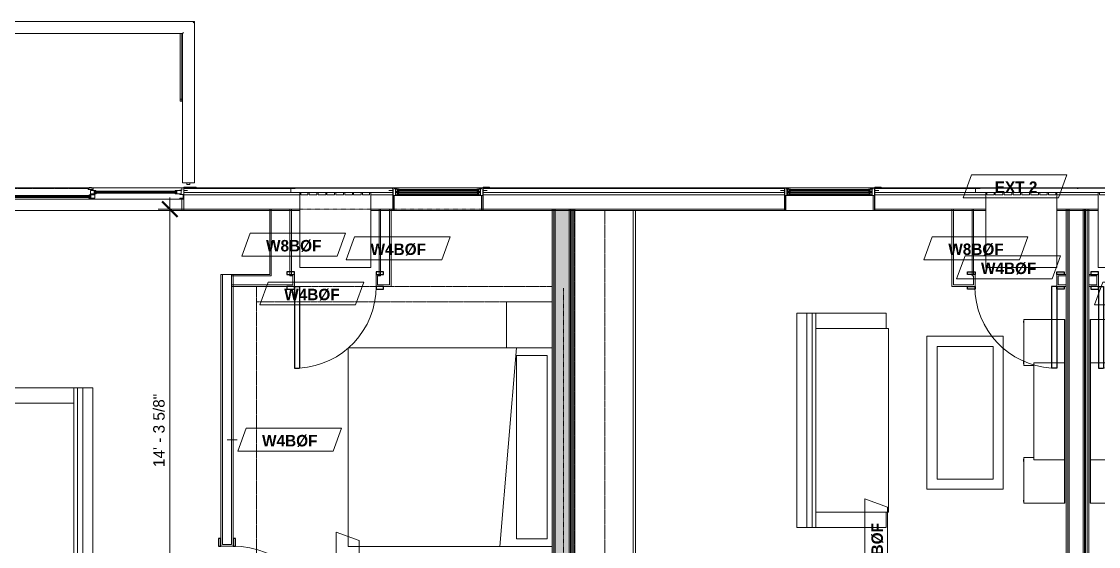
# Model space of a CAD drawing. Header units: inches. Extents: x -4010 to -1872, y 9846 to 12241.
# Drawn here: x -3128.9 to -2706.5, y 10710.8 to 10916.6 of the extents above; entities that cross this region are included whole.
import ezdxf

# ---------------------------------------------------------------- set-up
doc = ezdxf.new("R2010")
doc.units = ezdxf.units.IN
doc.header["$MEASUREMENT"] = 0
doc.linetypes.add('Dash', pattern=[0.25, 0.125, -0.125])
doc.linetypes.add('Dash 3_32_', pattern=[0.1875, 0.09375, -0.09375])
for name, color, linetype, lineweight in [('0-1', 7, 'Continuous', 5), ('0-2', 7, 'Continuous', 9), ('A-ANNO-DIMS', 211, 'Continuous', 9), ('A-ANNO-DIMS-48', 211, 'Continuous', 9), ('A-DETL-1', 90, 'Dash 3_32_', 18), ('A-DETL-GENF-1', 7, 'Continuous', 9), ('A-DETL-GENF-2', 92, 'Continuous', 18), ('A-DETL-GENF-HDLN-1', 7, 'Dash', 9), ('A-DETL-GENF-HDLN-2', 1, 'Continuous', 18), ('A-DOOR', 31, 'Continuous', 18), ('A-DOOR-1', 7, 'Continuous', 9), ('A-DOOR-3', 31, 'Continuous', 9), ('A-DOOR-4', 31, 'Continuous', 30), ('A-DOOR-FRAM-1', 7, 'Continuous', 9), ('A-DOOR-FRAM-3', 31, 'Continuous', 30), ('A-FLOR-HRAL-1', 7, 'Continuous', 9), ('A-GENM-1', 7, 'Continuous', 9), ('A-GLAZ', 151, 'Continuous', 18), ('A-GLAZ-1', 10, 'Continuous', 30), ('A-GLAZ-2', 7, 'Continuous', 9), ('A-WALL', 113, 'Continuous', 18), ('A-WALL-1', 7, 'Continuous', 9), ('A-WALL-2', 250, 'Continuous', 18), ('A-WALL-3', 113, 'Continuous', 9), ('A-WALL-IDEN', 211, 'Continuous', 9), ('I-FURN', 30, 'Continuous', 9), ('I-FURN-HDLN', 30, 'Dash', 9), ('I-WALL-1', 21, 'Continuous', 18), ('I-WALL-2', 241, 'Continuous', 5), ('I-WALL-3', 7, 'Continuous', 9), ('I-WALL-4', 2, 'Continuous', 9), ('Q-CASE', 31, 'Continuous', 9), ('Q-CASE-HDLN', 31, 'Dash', 9), ('S-BEAM-1', 7, 'Continuous', 9)]:
    doc.layers.add(name, color=color, linetype=linetype, lineweight=lineweight)
doc.styles.add('Century Gothic', font='ufonts.com_century-gothic.ttf', dxfattribs={"height": 4.5})
doc.styles.add('Century Gothic_B', font='GOTHICB.TTF', dxfattribs={"height": 4.5})
doc.dimstyles.new('OD_1__HACK_2_1', dxfattribs={"dimscale": 12, "dimtxt": 4.698757, "dimasz": 0.5, "dimexe": 0.375, "dimexo": 0.25, "dimgap": 0.0625, "dimtad": 1, "dimdec": 4, "dimrnd": 0.0625, "dimzin": 3, "dimdsep": 46, "dimlunit": 4, "dimtxsty": 'Century Gothic', "dimblk1": 'OBLIQUE', "dimblk2": 'OBLIQUE', "dimsah": 1, "dimcen": 0.09, "dimdle": 0.375, "dimazin": 0, "dimtfac": 1, "dimtdec": 4, "dimtix": 1, "dimtmove": 0, "dimatfit": 3, "dimfxl": 1, "dimtvp": 1, "dimtfill": 1, "dimfrac": 2, "dimtolj": 1, "dimtzin": 0, "dimarcsym": 2})

# ---------------------------------------------------------------- blocks, each defined once
blk = doc.blocks.new('Door-Sliding-Marvin-2_Panel_Patio_Door-Essential - ESSPD6068 - 3rd floor-3095062-UNITS PLANS - 3RD FLOOR')
at = {"layer": 'A-DETL-GENF-1'}
for p, q in [((-32.87, -2.97), (-32.87, -2.52)), ((-32.61, -2.97), (-32.61, -2.52))]:
    blk.add_line(p, q, dxfattribs=at)
at = {"layer": 'A-DETL-GENF-2'}
for p, q in [((-35.75, 4.44), (-35.06, 4.44)), ((-35.75, -0.03), (-35.75, 4.44)), ((-35.06, 4.44), (-35.06, -0.03)), ((35.06, 4.44), (35.75, 4.44)), ((35.06, -0.03), (35.06, 4.44)), ((35.75, 4.44), (35.75, -0.03)), ((-37.25, -3.44), (-37.25, -3.48)), ((-35.91, -3.44), (-37.25, -3.44)), ((-35.75, -3.48), (-37.25, -3.48)), ((-35.75, -3.33), (-35.91, -3.33)), ((-35.91, -3.44), (-35.91, -3.33)), ((-35.06, -0.03), (-35.75, -0.03)), ((-35.75, -0.06), (-34.25, -0.06)), ((-35.75, -4.53), (-35.75, -0.06)), ((-35.5, -0.5), (-34.39, -0.5)), ((-35.5, -1.88), (-35.5, -0.5)), ((-35.5, -1.88), (-34.25, -1.88)), ((-34.25, -3.56), (-35, -3.56)), ((-35, -3.56), (-35, -4.53)), ((-32.41, -2.19), (-34.81, -2.19)), ((-34.81, -2.19), (-34.81, -3.44)), ((-34.81, -3.44), (-32.46, -3.44)), ((-34.39, -0.5), (-34.25, -0.35)), ((-34.25, -0.06), (-34.25, -0.35)), ((-34.25, -1.88), (-34.25, -2.19)), ((-34.25, -3.44), (-34.25, -3.56)), ((-33.09, -2.38), (-32.34, -2.38)), ((-33.09, -3.13), (-33.09, -2.38)), ((-32.38, -3.13), (-33.09, -3.13)), ((-32.98, -2.52), (-32.98, -2.38)), ((-32.98, -2.97), (-32.98, -3.13)), ((-32.46, -3.44), (-32.38, -3.13)), ((-32.34, -2.25), (-32.41, -2.19)), ((-32.34, -2.38), (-32.34, -2.25)), ((35.75, -0.03), (35.06, -0.03)), ((-35, -4.53), (-35.75, -4.53))]:
    blk.add_line(p, q, dxfattribs=at)
at = {"layer": 'A-DETL-GENF-HDLN-1'}
blk.add_line((1.75, -4.19), (33.01, -4.19), dxfattribs=at)
at = {"layer": 'A-DETL-GENF-HDLN-2'}
for p, q in [((-32.87, -2.97), (-32.87, -2.52)), ((-32.61, -2.97), (-32.61, -2.52)), ((-1.41, -2.25), (-1.34, -2.19)), ((-1.41, -2.38), (-1.41, -2.25)), ((-0.66, -2.38), (-1.41, -2.38)), ((-1.29, -3.44), (-1.38, -3.13)), ((-1.38, -3.13), (-0.66, -3.13)), ((-1.34, -2.19), (0.87, -2.19)), ((0.87, -3.44), (-1.29, -3.44)), ((-1.14, -2.97), (-1.14, -2.52)), ((1.34, -0.5), (-0.88, -0.5)), ((-0.88, -0.5), (-0.88, -1.97)), ((-0.88, -1.75), (1.29, -1.75)), ((0.24, -2.07), (-0.88, -1.97)), ((-0.88, -2.97), (-0.88, -2.52)), ((-0.77, -2.52), (-0.77, -2.38)), ((-0.77, -2.97), (-0.77, -3.13)), ((-0.66, -3.13), (-0.66, -2.38)), ((-0.24, -1.83), (-0.43, -1.83)), ((-0.43, -1.83), (-0.43, -1.93)), ((-0.43, -1.93), (0.43, -2.01)), ((-0.24, -1.76), (-0.24, -1.83)), ((-0.24, -1.87), (-0.24, -1.95)), ((-0.24, -1.87), (0.87, -1.97)), ((-0.24, -4.3), (-0.24, -3.78)), ((-0.24, -3.78), (1.51, -3.78)), ((0.24, -2.07), (0.24, -1.99)), ((0.24, -2.11), (0.43, -2.11)), ((0.24, -2.18), (0.24, -2.11)), ((0.43, -2.11), (0.43, -2.01)), ((0.66, -1.44), (0.66, -0.69)), ((0.66, -0.69), (1.41, -0.69)), ((1.37, -1.44), (0.66, -1.44)), ((0.77, -0.83), (0.77, -0.69)), ((0.77, -1.29), (0.77, -1.44)), ((0.87, -1.97), (0.87, -3.44)), ((0.88, -1.29), (0.88, -0.83)), ((1.14, -1.29), (1.14, -0.83)), ((1.29, -1.75), (1.37, -1.44)), ((1.41, -0.56), (1.34, -0.5)), ((1.41, -0.69), (1.41, -0.56)), ((1.51, -3.78), (1.51, -3.9)), ((1.51, -3.9), (1.75, -3.9)), ((1.51, -3.94), (1.51, -4.3)), ((1.71, -3.94), (1.51, -3.94)), ((1.64, -4.08), (1.64, -4.19)), ((1.64, -4.08), (1.71, -4.08)), ((1.75, -4.19), (1.64, -4.19)), ((1.71, -4.08), (1.71, -3.94)), ((1.75, -3.9), (1.75, -4.19)), ((32.41, -0.56), (32.47, -0.5)), ((32.41, -0.69), (32.41, -0.56)), ((33.16, -0.69), (32.41, -0.69)), ((32.52, -1.75), (32.44, -1.44)), ((32.44, -1.44), (33.16, -1.44)), ((32.47, -0.5), (34.84, -0.5)), ((34.84, -1.75), (32.52, -1.75)), ((32.68, -1.29), (32.68, -0.83)), ((32.93, -1.29), (32.93, -0.83)), ((33.25, -3.9), (33.01, -3.9)), ((33.01, -3.9), (33.01, -4.19)), ((33.01, -4.19), (33.12, -4.19)), ((33.04, -0.83), (33.04, -0.69)), ((33.04, -1.29), (33.04, -1.44)), ((33.05, -3.94), (33.25, -3.94)), ((33.05, -4.08), (33.05, -3.94)), ((33.12, -4.08), (33.05, -4.08)), ((33.12, -4.08), (33.12, -4.19)), ((33.16, -1.44), (33.16, -0.69)), ((33.25, -3.78), (33.25, -3.9)), ((35, -3.78), (33.25, -3.78)), ((33.25, -3.94), (33.25, -4.3)), ((35.75, -0.06), (34.25, -0.06)), ((34.25, -0.06), (34.25, -0.35)), ((34.39, -0.5), (34.25, -0.35)), ((35.5, -1.88), (34.25, -1.88)), ((34.25, -1.88), (34.25, -2.19)), ((34.81, -2.19), (34.25, -2.19)), ((34.81, -3.44), (34.25, -3.44)), ((34.25, -3.44), (34.25, -3.56)), ((34.25, -3.56), (35, -3.56)), ((35.5, -0.5), (34.39, -0.5)), ((34.81, -2.19), (34.81, -3.44)), ((34.84, -0.5), (34.84, -1.75)), ((35, -3.56), (35, -4.53)), ((35.5, -1.88), (35.5, -0.5)), ((35.75, -4.53), (35.75, -0.06)), ((35.75, -3.33), (35.9, -3.33)), ((35.75, -3.48), (37.25, -3.48)), ((35.9, -3.44), (35.9, -3.33)), ((35.9, -3.44), (37.25, -3.44)), ((37.25, -3.44), (37.25, -3.48)), ((0.34, -4.3), (-0.24, -4.3)), ((0.6, -4.61), (0.34, -4.3)), ((1.35, -4.61), (0.6, -4.61)), ((1.35, -4.3), (1.51, -4.3)), ((1.35, -4.3), (1.35, -4.61)), ((33.41, -4.3), (33.25, -4.3)), ((33.41, -4.3), (33.41, -4.61)), ((33.41, -4.61), (34.16, -4.61)), ((34.16, -4.61), (34.42, -4.3)), ((34.42, -4.3), (35, -4.3)), ((35, -4.53), (35.75, -4.53))]:
    blk.add_line(p, q, dxfattribs=at)
at = {"layer": 'A-DOOR'}
for p, q in [((-32.98, -2.38), (-0.77, -2.38)), ((-32.98, -2.52), (-0.77, -2.52)), ((-32.98, -2.97), (-0.77, -2.97)), ((-32.98, -3.13), (-0.77, -3.13)), ((0.77, -0.69), (33.04, -0.69)), ((0.77, -0.83), (33.04, -0.83)), ((0.77, -1.29), (33.04, -1.29)), ((0.77, -1.44), (33.04, -1.44))]:
    blk.add_line(p, q, dxfattribs=at)
at = {"layer": 'A-DOOR-1'}
for p, q in [((-40.68, -4.44), (-35.75, -4.44)), ((-40.68, -4.69), (-40.68, -4.44)), ((-35.75, -4.69), (-40.68, -4.69)), ((-35.75, -4.53), (-35.75, -4.69))]:
    blk.add_line(p, q, dxfattribs=at)
at = {"layer": 'A-DOOR-FRAM-1'}
for p, q in [((-35.75, -0.06), (35.75, -0.06)), ((-35.75, -4.53), (-35.75, -0.06)), ((35.75, -0.06), (35.75, -4.53)), ((35.75, -4.53), (-35.75, -4.53))]:
    blk.add_line(p, q, dxfattribs=at)
blk = doc.blocks.new('Perforated Panel at Magic-Pak - hvac panel - 3rd floor-2505075-UNITS PLANS - 3RD FLOOR')
at = {"layer": 'A-GLAZ-2'}
for p, q in [((19.01, 4.44), (-19.01, 4.44)), ((-19.01, 4.37), (19.01, 4.37))]:
    blk.add_line(p, q, dxfattribs=at)
blk = doc.blocks.new('Window-Double_Hung-Marvin-Essential - ESDH3066 - 3rd floor-3033826-UNITS PLANS - 3RD FLOOR')
at = {"layer": 'A-DETL-GENF-HDLN-1'}
blk.add_line((16.1, 4.47), (-16.5, 4.47), dxfattribs=at)
at = {"layer": 'A-DETL-GENF-HDLN-2'}
for p, q in [((-17.75, 4.53), (-17.16, 4.53)), ((-17.75, 4.53), (-17.75, 1.44)), ((-17.08, 4.12), (-17.16, 4.53)), ((-16.85, 4.5), (-16.85, 4.12)), ((-16.3, 4.5), (-16.85, 4.5)), ((-16.3, 4.26), (-16.3, 4.5)), ((-16.18, 4.26), (-16.3, 4.26)), ((-16.18, 4.47), (-16.1, 4.47)), ((-16.18, 4.47), (-16.18, 4.26)), ((-16.1, 4.22), (-16.1, 4.47)), ((16.18, 4.47), (16.1, 4.47)), ((16.1, 4.22), (16.1, 4.47)), ((16.18, 4.47), (16.18, 4.26)), ((16.18, 4.26), (16.3, 4.26)), ((16.3, 4.26), (16.3, 4.5)), ((16.3, 4.5), (16.85, 4.5)), ((16.85, 4.5), (16.85, 4.12)), ((17.08, 4.12), (17.16, 4.53)), ((17.75, 4.53), (17.16, 4.53)), ((17.75, 4.53), (17.75, 1.44)), ((-19.25, 3.48), (-19.25, 3.44)), ((-17.75, 3.48), (-19.25, 3.48)), ((-19.25, 3.44), (-17.9, 3.44)), ((-17.9, 3.44), (-17.9, 3.33)), ((-17.9, 3.33), (-17.75, 3.33)), ((-16.72, 1.44), (-17.75, 1.44)), ((-17.13, 1.41), (-17.13, -4.44)), ((-17.08, 4.12), (-16.19, 4.12)), ((-16.38, 4.02), (-16.72, 4.02)), ((-16.72, 4.02), (-16.72, 1.44)), ((-15.34, 3.94), (-16.56, 3.94)), ((-16.56, 3), (-16.56, 3.94)), ((-16.56, 3), (-15.34, 3)), ((-15.34, 2.72), (-16.56, 2.72)), ((-16.56, 1.78), (-16.56, 2.72)), ((-16.56, 1.78), (-15.34, 1.78)), ((-16.38, 4.12), (-16.38, 4.02)), ((-16.19, 4.22), (-16.1, 4.22)), ((-16.19, 4.12), (-16.19, 4.22)), ((-15.94, 3.12), (-15.94, 3.84)), ((-15.94, 3.84), (-15.28, 3.84)), ((-15.28, 3.12), (-15.94, 3.12)), ((-15.94, 1.9), (-15.94, 2.62)), ((-15.94, 2.62), (-15.28, 2.62)), ((-15.28, 1.9), (-15.94, 1.9)), ((-15.84, 3.13), (-15.84, 3.82)), ((-15.84, 1.91), (-15.84, 2.6)), ((-15.54, 3.26), (-15.54, 3.7)), ((-15.54, 2.04), (-15.54, 2.48)), ((-15.34, 3.94), (-15.28, 3.88)), ((-15.34, 3), (-15.28, 3.06)), ((-15.34, 2.72), (-15.28, 2.66)), ((-15.34, 1.78), (-15.28, 1.84)), ((-15.28, 3.84), (-15.28, 3.88)), ((-15.28, 3.06), (-15.28, 3.12)), ((-15.28, 2.62), (-15.28, 2.66)), ((-15.28, 1.84), (-15.28, 1.9)), ((15.34, 3.94), (15.28, 3.88)), ((15.28, 3.84), (15.28, 3.88)), ((15.94, 3.84), (15.28, 3.84)), ((15.28, 3.06), (15.28, 3.12)), ((15.28, 3.12), (15.94, 3.12)), ((15.34, 3), (15.28, 3.06)), ((15.34, 2.72), (15.28, 2.66)), ((15.28, 2.62), (15.28, 2.66)), ((15.94, 2.62), (15.28, 2.62)), ((15.28, 1.84), (15.28, 1.9)), ((15.28, 1.9), (15.94, 1.9)), ((15.34, 1.78), (15.28, 1.84)), ((15.34, 3.94), (16.56, 3.94)), ((16.56, 3), (15.34, 3)), ((15.34, 2.72), (16.56, 2.72)), ((16.56, 1.78), (15.34, 1.78)), ((15.54, 3.26), (15.54, 3.7)), ((15.54, 2.04), (15.54, 2.48)), ((15.84, 3.13), (15.84, 3.82)), ((15.84, 1.91), (15.84, 2.6)), ((15.94, 3.12), (15.94, 3.84)), ((15.94, 1.9), (15.94, 2.62)), ((16.19, 4.22), (16.1, 4.22)), ((16.19, 4.12), (16.19, 4.22)), ((17.08, 4.12), (16.19, 4.12)), ((16.38, 4.12), (16.38, 4.02)), ((16.38, 4.02), (16.72, 4.02)), ((16.56, 3), (16.56, 3.94)), ((16.56, 1.78), (16.56, 2.72)), ((16.72, 4.02), (16.72, 1.44)), ((16.72, 1.44), (17.75, 1.44)), ((17.12, -4.44), (17.12, 1.41)), ((17.75, 3.48), (19.25, 3.48)), ((17.9, 3.33), (17.75, 3.33)), ((17.9, 3.44), (17.9, 3.33)), ((19.25, 3.44), (17.9, 3.44)), ((19.25, 3.48), (19.25, 3.44)), ((-17.13, -4.44), (-17.75, -4.44)), ((17.12, -4.44), (17.75, -4.44))]:
    blk.add_line(p, q, dxfattribs=at)
at = {"layer": 'A-GLAZ'}
for p, q in [((15.84, 3.82), (-15.84, 3.82)), ((15.84, 3.7), (-15.84, 3.7)), ((15.84, 3.26), (-15.84, 3.26)), ((15.84, 3.13), (-15.84, 3.13)), ((15.84, 2.6), (-15.84, 2.6)), ((15.84, 2.48), (-15.84, 2.48)), ((15.84, 2.04), (-15.84, 2.04)), ((15.84, 1.91), (-15.84, 1.91))]:
    blk.add_line(p, q, dxfattribs=at)
at = {"layer": 'A-GLAZ-1'}
for p, q in [((-17.75, 4.53), (-17.75, 1.44)), ((17.75, 1.44), (17.75, 4.53)), ((-17.75, 1.41), (-17.75, -4.44)), ((17.75, -4.44), (17.75, 1.41))]:
    blk.add_line(p, q, dxfattribs=at)
at = {"layer": 'A-GLAZ-2'}
for p, q in [((17.75, 4.53), (-17.75, 4.53)), ((20.27, 4.69), (17.75, 4.69)), ((17.75, 4.69), (17.75, 4.53)), ((17.75, 4.44), (20.27, 4.44)), ((20.27, 4.44), (20.27, 4.69)), ((-17.75, 1.44), (17.75, 1.44)), ((-17.75, -4.44), (17.75, -4.44))]:
    blk.add_line(p, q, dxfattribs=at)
blk = doc.blocks.new('V-Series_EWC4_SPVU_RFA_2015 - 2ND AND 3RD FLOOR-2226480-UNITS PLANS - 3RD FLOOR')
at = {"layer": 'A-GENM-1'}
for p, q in [((-3829.54, 11738.59), (-3858.97, 11738.59)), ((-3858.97, 11738.59), (-3858.97, 11738.15)), ((-3829.54, 11710.71), (-3829.54, 11738.59)), ((-3858.97, 11735.36), (-3858.97, 11738.15)), ((-3858.97, 11738.15), (-3857.97, 11738.15)), ((-3857.97, 11735.36), (-3858.97, 11735.36)), ((-3858.97, 11735.36), (-3858.97, 11734.86)), ((-3858.97, 11731.87), (-3858.97, 11734.86)), ((-3858.97, 11734.86), (-3857.97, 11734.86)), ((-3857.97, 11738.15), (-3857.97, 11735.36)), ((-3857.97, 11734.86), (-3857.97, 11731.87)), ((-3857.97, 11731.87), (-3858.97, 11731.87)), ((-3858.97, 11731.87), (-3858.97, 11731.37)), ((-3858.97, 11728.39), (-3858.97, 11731.37)), ((-3858.97, 11731.37), (-3857.97, 11731.37)), ((-3857.97, 11731.37), (-3857.97, 11728.39)), ((-3857.97, 11728.39), (-3858.97, 11728.39)), ((-3858.97, 11728.39), (-3858.97, 11727.89)), ((-3858.97, 11724.9), (-3858.97, 11727.89)), ((-3858.97, 11727.89), (-3857.97, 11727.89)), ((-3857.97, 11727.89), (-3857.97, 11724.9)), ((-3857.97, 11724.9), (-3858.97, 11724.9)), ((-3858.97, 11724.9), (-3858.97, 11724.4)), ((-3858.97, 11721.42), (-3858.97, 11724.4)), ((-3858.97, 11724.4), (-3857.97, 11724.4)), ((-3857.97, 11724.4), (-3857.97, 11721.42)), ((-3857.97, 11721.42), (-3858.97, 11721.42)), ((-3858.97, 11721.42), (-3858.97, 11720.92)), ((-3858.97, 11717.93), (-3858.97, 11720.92)), ((-3858.97, 11720.92), (-3857.97, 11720.92)), ((-3857.97, 11717.93), (-3858.97, 11717.93)), ((-3858.97, 11717.93), (-3858.97, 11717.43)), ((-3858.97, 11714.45), (-3858.97, 11717.43)), ((-3858.97, 11717.43), (-3857.97, 11717.43)), ((-3857.97, 11720.92), (-3857.97, 11717.93)), ((-3857.97, 11717.43), (-3857.97, 11714.45)), ((-3857.97, 11714.45), (-3858.97, 11714.45)), ((-3858.97, 11714.45), (-3858.97, 11713.95)), ((-3858.97, 11711.15), (-3858.97, 11713.95)), ((-3858.97, 11713.95), (-3857.97, 11713.95)), ((-3857.97, 11713.95), (-3857.97, 11711.15)), ((-3857.97, 11711.15), (-3858.97, 11711.15)), ((-3858.97, 11711.15), (-3858.97, 11710.71)), ((-3858.97, 11710.71), (-3829.54, 11710.71))]:
    blk.add_line(p, q, dxfattribs=at)
blk = doc.blocks.new('Railing - Baluster_01-2700443-UNITS PLANS - 3RD FLOOR')
at = {"layer": 'A-FLOR-HRAL-1'}
for p, q in [((-0.59, 1.18), (0.59, 1.18)), ((-0.59, 0.59), (-0.59, 1.18)), ((0.59, 1.18), (0.59, 0.59))]:
    blk.add_line(p, q, dxfattribs=at)
blk = doc.blocks.new('Railing - Railing-2700292-UNITS PLANS - 3RD FLOOR')
at = {"layer": 'A-FLOR-HRAL-1'}
for p, q in [((-3061.1, 10916.64), (-3175.15, 10916.64)), ((-3175.15, 10916.64), (-3175.15, 10853.39)), ((-3061.1, 10853.39), (-3061.1, 10916.64)), ((-3170.42, 10911.91), (-3065.82, 10911.91)), ((-3170.42, 10853.39), (-3170.42, 10911.91)), ((-3065.82, 10911.91), (-3065.82, 10853.39)), ((-3174.68, 10853.39), (-3175.15, 10853.39)), ((-3170.9, 10853.39), (-3174.68, 10853.39)), ((-3170.42, 10853.39), (-3170.9, 10853.39)), ((-3065.35, 10853.39), (-3065.82, 10853.39)), ((-3061.57, 10853.39), (-3065.35, 10853.39)), ((-3061.1, 10853.39), (-3061.57, 10853.39))]:
    blk.add_line(p, q, dxfattribs=at)
for points, knots in [([(-3175.15, 10916.64), (-3175.15, 10916.64), (-3175.14, 10916.63), (-3175.11, 10916.6), (-3175.09, 10916.58), (-3175.06, 10916.55), (-3175.03, 10916.52), (-3175, 10916.49), (-3174.96, 10916.46), (-3174.92, 10916.41), (-3174.89, 10916.38), (-3174.85, 10916.34), (-3174.78, 10916.27), (-3174.72, 10916.21), (-3174.68, 10916.17)], [0, 0, 0, 0, 0.166667, 0.25, 0.333333, 0.416667, 0.458333, 0.5, 0.583333, 0.666667, 0.708333, 0.75, 0.833333, 1, 1, 1, 1]), ([(-3061.1, 10916.64), (-3061.1, 10916.64), (-3061.11, 10916.63), (-3061.13, 10916.6), (-3061.16, 10916.58), (-3061.19, 10916.55), (-3061.22, 10916.52), (-3061.24, 10916.49), (-3061.28, 10916.46), (-3061.33, 10916.41), (-3061.36, 10916.38), (-3061.4, 10916.34), (-3061.47, 10916.27), (-3061.53, 10916.21), (-3061.57, 10916.17)], [0, 0, 0, 0, 0.166667, 0.25, 0.333333, 0.416667, 0.458333, 0.5, 0.583333, 0.666667, 0.708333, 0.75, 0.833333, 1, 1, 1, 1]), ([(-3170.9, 10912.39), (-3170.85, 10912.35), (-3170.79, 10912.28), (-3170.72, 10912.21), (-3170.67, 10912.16), (-3170.63, 10912.12), (-3170.6, 10912.09), (-3170.57, 10912.06), (-3170.54, 10912.03), (-3170.52, 10912.01), (-3170.49, 10911.98), (-3170.46, 10911.95), (-3170.43, 10911.92), (-3170.42, 10911.91), (-3170.42, 10911.91)], [0, 0, 0, 0, 0.166667, 0.25, 0.333333, 0.375, 0.416667, 0.5, 0.541667, 0.583333, 0.666667, 0.75, 0.833333, 1, 1, 1, 1]), ([(-3065.35, 10912.39), (-3065.39, 10912.35), (-3065.45, 10912.28), (-3065.53, 10912.21), (-3065.58, 10912.16), (-3065.61, 10912.12), (-3065.65, 10912.09), (-3065.68, 10912.06), (-3065.71, 10912.03), (-3065.73, 10912.01), (-3065.76, 10911.98), (-3065.79, 10911.95), (-3065.82, 10911.92), (-3065.82, 10911.92), (-3065.82, 10911.91)], [0, 0, 0, 0, 0.166667, 0.25, 0.333333, 0.375, 0.416667, 0.5, 0.541667, 0.583333, 0.666667, 0.75, 0.833333, 1, 1, 1, 1])]:
    blk.add_open_spline(points, degree=3, knots=knots, dxfattribs=at)
at = {"rotation": 180}
blk.add_blockref('Railing - Baluster_01-2700443-UNITS PLANS - 3RD FLOOR', (-3063.46, 10853.98), dxfattribs=at)
blk = doc.blocks.new('Walls 99 - Walls 1-2572281-UNITS PLANS - 3RD FLOOR')
at = {"layer": 'S-BEAM-1'}
for p, q in [((-3066.76, 10911.92), (-3066.76, 10885.82)), ((-3066.01, 10885.82), (-3066.01, 10911.92))]:
    blk.add_line(p, q, dxfattribs=at)
at = {"layer": 'S-BEAM-1', "flags": 128}
for points in [[(-3066.01, 10885.82), (-3066.02, 10885.92), (-3066.05, 10886.02), (-3066.1, 10886.1), (-3066.17, 10886.17), (-3066.25, 10886.22), (-3066.34, 10886.25), (-3066.43, 10886.25), (-3066.51, 10886.22), (-3066.6, 10886.17), (-3066.66, 10886.1), (-3066.71, 10886.02), (-3066.75, 10885.92), (-3066.76, 10885.82)], [(-3066.76, 10885.82), (-3066.75, 10885.71), (-3066.71, 10885.62), (-3066.66, 10885.53), (-3066.6, 10885.46), (-3066.51, 10885.41), (-3066.43, 10885.39), (-3066.34, 10885.39), (-3066.25, 10885.41), (-3066.17, 10885.46), (-3066.1, 10885.53), (-3066.05, 10885.62), (-3066.02, 10885.71), (-3066.01, 10885.82)]]:
    blk.add_lwpolyline(points, dxfattribs=at)
blk = doc.blocks.new('CTR - 1st Phase - Shell_rvt-1-UNITS PLANS - 3RD FLOOR')
at = {"layer": 'A-WALL-1'}
for p, q in [((-3021.55, 10851.39), (-3060.38, 10851.39)), ((-3023.3, 10849.64), (-3023.3, 10851.14)), ((-3023.3, 10851.14), (-3021.55, 10851.14)), ((-3019.82, 10849.64), (-3023.3, 10849.64)), ((-3021.55, 10851.14), (-3021.55, 10851.39)), ((-3019.82, 10842.51), (-3019.82, 10849.64)), ((-2983.33, 10849.64), (-2991.95, 10849.64)), ((-2991.95, 10849.64), (-2991.95, 10842.51)), ((-2983.33, 10851.39), (-2983.52, 10851.39)), ((-2983.52, 10851.39), (-2983.52, 10851.14)), ((-2983.52, 10851.14), (-2983.33, 10851.14)), ((-2983.33, 10848.36), (-2983.33, 10848.39)), ((-2947.83, 10848.39), (-2947.83, 10848.36)), ((-2829.73, 10851.39), (-2945.31, 10851.39)), ((-2829.73, 10848.36), (-2829.73, 10848.39)), ((-2794.23, 10848.39), (-2794.23, 10848.36)), ((-2752.94, 10851.39), (-2791.71, 10851.39)), ((-2754.69, 10849.64), (-2754.69, 10851.14)), ((-2754.69, 10851.14), (-2752.94, 10851.14)), ((-2750.72, 10849.64), (-2754.69, 10849.64)), ((-2752.94, 10851.14), (-2752.94, 10851.39)), ((-2750.72, 10842.51), (-2750.72, 10849.64)), ((-2706.6, 10849.64), (-2722.85, 10849.64)), ((-2722.85, 10849.64), (-2722.85, 10842.51)), ((-2714.54, 10851.39), (-2714.91, 10851.39)), ((-2714.91, 10851.39), (-2714.91, 10851.14)), ((-2714.91, 10851.14), (-2714.54, 10851.14)), ((-2714.54, 10851.14), (-2714.54, 10851.39)), ((-2706.6, 10842.51), (-2706.6, 10849.64)), ((-3065.31, 10847.01), (-3065.31, 10846.98)), ((-3066, 10842.51), (-3136.12, 10842.51)), ((-3065.31, 10842.51), (-3019.82, 10842.51)), ((-2991.95, 10842.51), (-2983.33, 10842.51)), ((-2947.83, 10842.51), (-2829.73, 10842.51)), ((-2794.23, 10842.51), (-2750.72, 10842.51)), ((-2722.85, 10842.51), (-2706.6, 10842.51))]:
    blk.add_line(p, q, dxfattribs=at)
at = {"layer": 'A-WALL-2'}
for p, q in [((-3023.3, 10851.14), (-3065.31, 10851.14)), ((-3023.3, 10849.64), (-3065.31, 10849.64)), ((-3019.82, 10848.64), (-3065.31, 10848.64)), ((-2983.33, 10848.64), (-2991.95, 10848.64)), ((-2829.73, 10851.14), (-2947.83, 10851.14)), ((-2829.73, 10849.64), (-2947.83, 10849.64)), ((-2829.73, 10848.64), (-2947.83, 10848.64)), ((-2754.69, 10851.14), (-2794.23, 10851.14)), ((-2754.69, 10849.64), (-2794.23, 10849.64)), ((-2750.72, 10848.64), (-2794.23, 10848.64)), ((-2706.6, 10848.64), (-2722.85, 10848.64)), ((-3019.82, 10843.14), (-3065.31, 10843.14)), ((-2983.33, 10843.14), (-2991.95, 10843.14)), ((-2829.73, 10843.14), (-2947.83, 10843.14)), ((-2750.72, 10843.14), (-2794.23, 10843.14)), ((-2706.6, 10843.14), (-2722.85, 10843.14))]:
    blk.add_line(p, q, dxfattribs=at)
at = {"layer": '0-2'}
for name, p in [('Railing - Railing-2700292-UNITS PLANS - 3RD FLOOR', (0, 0)), ('Walls 99 - Walls 1-2572281-UNITS PLANS - 3RD FLOOR', (0, 0)), ('Window-Double_Hung-Marvin-Essential - ESDH3066 - 3rd floor-3033826-UNITS PLANS - 3RD FLOOR', (-2965.58, 10846.95)), ('Window-Double_Hung-Marvin-Essential - ESDH3066 - 3rd floor-3033826-UNITS PLANS - 3RD FLOOR', (-2811.98, 10846.95)), ('Perforated Panel at Magic-Pak - hvac panel - 3rd floor-2505075-UNITS PLANS - 3RD FLOOR', (-3002.54, 10846.95)), ('Perforated Panel at Magic-Pak - hvac panel - 3rd floor-2505075-UNITS PLANS - 3RD FLOOR', (-2733.92, 10846.95)), ('Perforated Panel at Magic-Pak - hvac panel - 3rd floor-2505075-UNITS PLANS - 3RD FLOOR', (-2695.52, 10846.95))]:
    blk.add_blockref(name, p, dxfattribs=at)
for name, p, rotation in [('Door-Sliding-Marvin-2_Panel_Patio_Door-Essential - ESSPD6068 - 3rd floor-3095062-UNITS PLANS - 3RD FLOOR', (-3101.06, 10846.95), 180), ('V-Series_EWC4_SPVU_RFA_2015 - 2ND AND 3RD FLOOR-2226480-UNITS PLANS - 3RD FLOOR', (-14730.54, 6990.67), 269.9999999999999), ('V-Series_EWC4_SPVU_RFA_2015 - 2ND AND 3RD FLOOR-2226480-UNITS PLANS - 3RD FLOOR', (-14461.44, 6990.67), 269.9999999999999), ('V-Series_EWC4_SPVU_RFA_2015 - 2ND AND 3RD FLOOR-2226480-UNITS PLANS - 3RD FLOOR', (-14417.31, 6990.67), 269.9999999999999)]:
    blk.add_blockref(name, p, dxfattribs=dict(at, rotation=rotation))
blk = doc.blocks.new('CTR - 1st Phase - Common Walls_rvt-1-UNITS PLANS - 3RD FLOOR')
at = {"layer": 'I-WALL-1'}
blk.add_hatch(color=256, dxfattribs=at).paths.add_polyline_path([(-2912.51, 10458.16), (-2911.89, 10458.16), (-2911.89, 10843.14), (-2912.51, 10843.14), (-2912.51, 10463.58)], flags=0)
at = {"layer": 'I-WALL-2'}
for points in [[(-2920.14, 10458.16), (-2920.14, 10843.14), (-2920.76, 10843.14), (-2920.76, 10458.16)], [(-2920.14, 10457.54), (-2919.64, 10457.54), (-2919.64, 10843.14), (-2920.14, 10843.14), (-2920.14, 10458.16)], [(-2919.64, 10457.54), (-2914.14, 10457.54), (-2914.14, 10843.14), (-2919.64, 10843.14), (-2919.64, 10458.16)], [(-2914.14, 10457.54), (-2913.64, 10457.54), (-2913.64, 10843.14), (-2914.14, 10843.14), (-2914.14, 10458.16)], [(-2913.14, 10457.54), (-2913.14, 10843.14), (-2913.64, 10843.14), (-2913.64, 10457.54)], [(-2912.51, 10457.54), (-2912.51, 10843.14), (-2913.14, 10843.14), (-2913.14, 10457.54)]]:
    blk.add_hatch(color=256, dxfattribs=at).paths.add_polyline_path(points, flags=0)
at = {"layer": 'A-WALL-2'}
for p, q in [((-2920.14, 10843.14), (-2920.14, 10458.16)), ((-2919.64, 10843.14), (-2919.64, 10458.16)), ((-2914.14, 10843.14), (-2914.14, 10458.16)), ((-2913.64, 10843.14), (-2913.64, 10458.16)), ((-2913.14, 10843.14), (-2913.14, 10458.16)), ((-2912.51, 10843.14), (-2912.51, 10458.16)), ((-2718.54, 10843.14), (-2718.54, 10476.16)), ((-2718.04, 10843.14), (-2718.04, 10476.16)), ((-2712.54, 10843.14), (-2712.54, 10476.16)), ((-2712.04, 10843.14), (-2712.04, 10476.16)), ((-2711.54, 10843.14), (-2711.54, 10476.16)), ((-2710.91, 10843.14), (-2710.91, 10476.16))]:
    blk.add_line(p, q, dxfattribs=at)
at = {"layer": 'I-WALL-3'}
for p, q in [((-2911.89, 10843.14), (-2920.76, 10843.14)), ((-2920.76, 10843.14), (-2920.76, 10498.69)), ((-2911.89, 10494.28), (-2911.89, 10843.14)), ((-2710.29, 10843.14), (-2719.16, 10843.14)), ((-2719.16, 10843.14), (-2719.16, 10476.16)), ((-2710.29, 10476.16), (-2710.29, 10843.14))]:
    blk.add_line(p, q, dxfattribs=at)
blk = doc.blocks.new('Couch-Both_Arms-Generic - 1-1372852-UNITS PLANS - 3RD FLOOR')
at = {"layer": 'I-FURN'}
for p, q in [((-42, 17.5), (-36, 17.5)), ((-42, -10), (-42, 17.5)), ((-36, 18.5), (36, 18.5)), ((-36, 17.5), (-36, 18.5)), ((-36, 17.5), (-36, -10)), ((36, 18.5), (36, 17.5)), ((36, 17.5), (42, 17.5)), ((36, -10), (36, 17.5)), ((42, 17.5), (42, -10)), ((-42, -10), (42, -10)), ((-42, -13.5), (-42, -10)), ((-42, -11.5), (42, -11.5)), ((42, -10), (42, -13.5)), ((-42, -13.5), (42, -13.5)), ((-42, -17.5), (-42, -13.5)), ((42, -13.5), (-42, -13.5)), ((42, -13.5), (42, -17.5)), ((42, -17.5), (-42, -17.5))]:
    blk.add_line(p, q, dxfattribs=at)
blk = doc.blocks.new('SWING - SINGLE - FLUSH - 2-10 x 6-8 - PRIVACY-3199407-UNITS PLANS - 3RD FLOOR')
at = {"layer": 'A-DOOR-3'}
blk.add_arc((17, 2.37), 34.07, 93.3657, 180, dxfattribs=at)
at = {"layer": 'A-DOOR-4'}
for p, q in [((15, 2.37), (15, 36.38)), ((17, 36.38), (15, 36.38)), ((17, 2.37), (17, 36.38)), ((17, 2.37), (15, 2.37))]:
    blk.add_line(p, q, dxfattribs=at)
at = {"layer": 'A-DOOR-FRAM-3'}
for p, q in [((-17, 3.37), (-20, 3.37)), ((-20, 3.37), (-20, 2.37)), ((-20, 2.37), (-17, 2.37)), ((-17, 2.37), (-17, 3.37)), ((20, 3.37), (17, 3.37)), ((17, 3.37), (17, 2.37)), ((17, 2.37), (20, 2.37)), ((20, 2.37), (20, 3.37)), ((-17, -2.38), (-20, -2.38)), ((-20, -2.38), (-20, -3.38)), ((-20, -3.38), (-17, -3.38)), ((-17, -3.38), (-17, -2.38)), ((20, -2.38), (17, -2.38)), ((17, -2.38), (17, -3.38)), ((17, -3.38), (20, -3.38)), ((20, -3.38), (20, -2.38))]:
    blk.add_line(p, q, dxfattribs=at)
blk = doc.blocks.new('Bed-Standard - King 78_ x 80_-V25-UNITS PLANS - 3RD FLOOR')
at = {"layer": 'I-FURN'}
for p, q in [((-28.31, 41.8), (49.69, 41.8)), ((-28.31, -38.2), (-28.31, 41.8)), ((49.69, 41.8), (49.69, -38.2)), ((49.69, -24.2), (-28.31, -17.63)), ((-25.31, -24.2), (46.69, -24.2)), ((-25.31, -36.2), (-25.31, -24.2)), ((46.69, -36.2), (46.69, -24.2)), ((-25.31, -36.2), (46.69, -36.2))]:
    blk.add_line(p, q, dxfattribs=at)
at = {"layer": 'I-FURN-HDLN'}
for p, q in [((-64.31, 77.8), (73.69, 77.8)), ((-64.31, 28.6), (-64.31, 77.8)), ((67.69, 77.8), (67.69, -38.2)), ((73.69, 62.92), (73.69, 30.92)), ((-64.31, -8.4), (-64.31, 25.6)), ((73.69, 24.98), (73.69, -38.2)), ((-64.31, -38.2), (-64.31, -11.4))]:
    blk.add_line(p, q, dxfattribs=at)
blk = doc.blocks.new('Table-Night Stand - 18_ x 18_ x 24_-V17-UNITS PLANS - 3RD FLOOR')
at = {"layer": 'I-FURN'}
for p, q in [((0.15, 0), (18.15, 0)), ((18.15, 0), (18.15, -18))]:
    blk.add_line(p, q, dxfattribs=at)
blk = doc.blocks.new('SWING - SINGLE - FLUSH - 32_ x 80_ - MAGIC PAK DOOR - ACOUSTICAL SEAL-3931467-UNITS PLANS - 3RD FLOOR')
at = {"layer": 'A-DOOR-3'}
blk.add_arc((16, 2.37), 32.07, 93.5759, 180, dxfattribs=at)
at = {"layer": 'A-DOOR-4'}
for p, q in [((14, 2.37), (14, 34.38)), ((16, 34.38), (14, 34.38)), ((16, 2.37), (16, 34.38)), ((16, 2.37), (14, 2.37))]:
    blk.add_line(p, q, dxfattribs=at)
at = {"layer": 'A-DOOR-FRAM-3'}
for p, q in [((-16, 3.37), (-19, 3.37)), ((-19, 3.37), (-19, 2.37)), ((-19, 2.37), (-16, 2.37)), ((-16, 2.37), (-16, 3.37)), ((19, 3.37), (16, 3.37)), ((16, 3.37), (16, 2.37)), ((16, 2.37), (19, 2.37)), ((19, 2.37), (19, 3.37)), ((-16, -2.38), (-19, -2.38)), ((-19, -2.38), (-19, -3.38)), ((-19, -3.38), (-16, -3.38)), ((-16, -3.38), (-16, -2.38)), ((19, -2.38), (16, -2.38)), ((16, -2.38), (16, -3.38)), ((16, -3.38), (19, -3.38)), ((19, -3.38), (19, -2.38))]:
    blk.add_line(p, q, dxfattribs=at)
blk = doc.blocks.new('Entertainment_Center_14771 - Entertainment_Center_14771-3403083-UNITS PLANS - 3RD FLOOR')
at = {"layer": 'I-FURN'}
for p, q in [((-18, 10), (-36, 10)), ((-36, 10), (-36, -6)), ((-34.85, 10.03), (-35.34, 10.03)), ((-35.34, 10.03), (-35.34, 10)), ((-34.85, 10), (-34.85, 10.03)), ((-18.66, 10.03), (-19.66, 10.03)), ((-19.66, 10.03), (-19.66, 10)), ((-18.66, 10), (-18.66, 10.03)), ((-18, 6), (-18, 10)), ((36, 10), (18, 10)), ((18, 10), (18, 6)), ((18.66, 10.03), (18.66, 10)), ((19.66, 10.03), (18.66, 10.03)), ((19.66, 10), (19.66, 10.03)), ((35.34, 10.03), (34.85, 10.03)), ((34.85, 10.03), (34.85, 10)), ((35.34, 10), (35.34, 10.03)), ((36, -6), (36, 10)), ((19, 6), (-19, 6)), ((-19, 6), (-19, -6)), ((19, -6), (19, 6)), ((-36, -6), (-19, -6)), ((-36, -6.12), (-36, -6)), ((-36, -6), (-19, -6)), ((-19, -6.12), (-36, -6.12)), ((-19, -6), (19, -6)), ((-19, -6.12), (-19, -6)), ((-19, -6), (19, -6)), ((19, -6.12), (-19, -6.12)), ((19, -6), (36, -6)), ((19, -6), (19, -6.12)), ((19, -6), (36, -6)), ((36, -6.12), (19, -6.12)), ((36, -6.12), (36, -6))]:
    blk.add_line(p, q, dxfattribs=at)
blk = doc.blocks.new('Entertainment_Center_14771 - Entertainment_Center_14771-1352616-UNITS PLANS - 3RD FLOOR')
at = {"layer": 'I-FURN'}
for p, q in [((-36, 6.12), (-19, 6.12)), ((-36, 6), (-36, 6.12)), ((-19, 6), (-36, 6)), ((-19, 6), (-36, 6)), ((-36, 6), (-36, -10)), ((-19, 6.12), (19, 6.12)), ((-19, 6), (-19, 6.12)), ((19, 6), (-19, 6)), ((19, 6), (-19, 6)), ((-19, 6), (-19, -6)), ((19, 6.12), (36, 6.12)), ((19, 6.12), (19, 6)), ((36, 6), (19, 6)), ((19, -6), (19, 6)), ((36, 6), (19, 6)), ((36, 6), (36, 6.12)), ((36, -10), (36, 6)), ((-19, -6), (19, -6)), ((-18, -10), (-18, -6)), ((18, -6), (18, -10)), ((-36, -10), (-18, -10)), ((-35.34, -10), (-35.34, -10.03)), ((-35.34, -10.03), (-34.85, -10.03)), ((-34.85, -10.03), (-34.85, -10)), ((-19.66, -10), (-19.66, -10.03)), ((-19.66, -10.03), (-18.66, -10.03)), ((-18.66, -10.03), (-18.66, -10)), ((18, -10), (36, -10)), ((18.66, -10), (18.66, -10.03)), ((18.66, -10.03), (19.66, -10.03)), ((19.66, -10.03), (19.66, -10)), ((34.85, -10), (34.85, -10.03)), ((34.85, -10.03), (35.34, -10.03)), ((35.34, -10.03), (35.34, -10))]:
    blk.add_line(p, q, dxfattribs=at)
blk = doc.blocks.new('Couch-Both_Arms-Generic - 1-1352606-UNITS PLANS - 3RD FLOOR')
at = {"layer": 'I-FURN'}
for p, q in [((42, 17.5), (-42, 17.5)), ((-42, 17.5), (-42, 13.5)), ((42, 13.5), (42, 17.5)), ((-42, 13.5), (42, 13.5)), ((42, 13.5), (-42, 13.5)), ((-42, 13.5), (-42, 10)), ((42, 10), (42, 13.5)), ((-42, 11.5), (42, 11.5)), ((-42, 10), (-42, -17.5)), ((-42, 10), (42, 10)), ((-36, -17.5), (-36, 10)), ((36, 10), (36, -17.5)), ((42, -17.5), (42, 10)), ((-42, -17.5), (-36, -17.5)), ((-36, -17.5), (-36, -18.5)), ((-36, -18.5), (36, -18.5)), ((36, -18.5), (36, -17.5)), ((36, -17.5), (42, -17.5))]:
    blk.add_line(p, q, dxfattribs=at)
blk = doc.blocks.new('Table-Coffee - one-1352608-UNITS PLANS - 3RD FLOOR')
at = {"layer": 'I-FURN'}
for p, q in [((30.72, 18.75), (-29.28, 18.75)), ((-29.28, 18.75), (-29.28, -11.25)), ((30.72, -11.25), (30.72, 18.75)), ((-25.28, -7.25), (-25.28, 14.75)), ((-25.28, 14.75), (26.72, 14.75)), ((26.72, 14.75), (26.72, -7.25)), ((26.72, -7.25), (-25.28, -7.25)), ((-29.28, -11.25), (30.72, -11.25))]:
    blk.add_line(p, q, dxfattribs=at)
blk = doc.blocks.new('SWING - SINGLE - FLUSH - 32_ x 80_ - MAGIC PAK DOOR - ACOUSTICAL SEAL-3930378-UNITS PLANS - 3RD FLOOR')
at = {"layer": 'A-DOOR-3'}
blk.add_arc((16, -2.37), 32.07, 180, 266.4241, dxfattribs=at)
at = {"layer": 'A-DOOR-4'}
for p, q in [((14, -2.37), (14, -34.38)), ((16, -2.37), (14, -2.37)), ((16, -2.37), (16, -34.38)), ((16, -34.38), (14, -34.38))]:
    blk.add_line(p, q, dxfattribs=at)
at = {"layer": 'A-DOOR-FRAM-3'}
for p, q in [((-19, 2.38), (-19, 3.38)), ((-19, 3.38), (-16, 3.38)), ((-16, 2.38), (-19, 2.38)), ((-16, 3.38), (-16, 2.38)), ((16, 2.38), (16, 3.38)), ((16, 3.38), (19, 3.38)), ((19, 2.38), (16, 2.38)), ((19, 3.38), (19, 2.38)), ((-19, -2.37), (-16, -2.37)), ((-19, -3.37), (-19, -2.37)), ((-16, -3.37), (-19, -3.37)), ((-16, -2.37), (-16, -3.37)), ((16, -2.37), (19, -2.37)), ((16, -3.37), (16, -2.37)), ((19, -3.37), (16, -3.37)), ((19, -2.37), (19, -3.37))]:
    blk.add_line(p, q, dxfattribs=at)
blk = doc.blocks.new('OD_CW_Base Cabinet - OD_CW_Base Cabinet-V48-UNITS PLANS - 3RD FLOOR')
at = {"layer": 'Q-CASE'}
for p, q in [((0.74, -23.81), (0.74, 0)), ((0.74, 0), (191.34, 0)), ((0.74, -1), (0.74, 0)), ((0.74, 0), (191.34, 0)), ((191.34, -1), (0.74, -1)), ((0.74, -23.81), (0.74, -1)), ((0.74, -1), (191.34, -1))]:
    blk.add_line(p, q, dxfattribs=at)
blk = doc.blocks.new('OD_CW_Upper Cabinet - OD_CW_Upper Cabinet-3856839-UNITS PLANS - 3RD FLOOR')
at = {"layer": 'Q-CASE-HDLN'}
for p, q in [((0.74, -24), (0.74, -12)), ((0.74, -12), (191.34, -12)), ((191.34, -12), (191.34, -24)), ((191.34, -24), (0.74, -24))]:
    blk.add_line(p, q, dxfattribs=at)
blk = doc.blocks.new('DIMBLOCK257-UNITS PLANS - 3RD FLOOR')
at = {"layer": 'A-ANNO-DIMS-48'}
for p, q in [((-3070.78, 10847.63), (-3070.78, 10671.54)), ((-3060.32, 10843.13), (-3075.28, 10843.13)), ((-3070.78, 10843.13), (-3060.32, 10843.13)), ((-3051.32, 10671.54), (-3075.28, 10671.54)), ((-3070.78, 10671.54), (-3051.32, 10671.54))]:
    blk.add_line(p, q, dxfattribs=at)
at = {"layer": 'A-ANNO-DIMS-48', "lineweight": 50}
for p, q in [((-3070.78, 10843.13), (-3073.78, 10846.13)), ((-3070.78, 10843.13), (-3067.78, 10840.13)), ((-3070.78, 10671.54), (-3073.78, 10674.54)), ((-3070.78, 10671.54), (-3067.78, 10668.54))]:
    blk.add_line(p, q, dxfattribs=at)
at = {"layer": 'A-ANNO-DIMS-48', "color": 0, "insert": (-3077.29, 10741.97), "char_height": 4.5, "width": 36.8741, "attachment_point": 1, "rotation": 90, "line_spacing_factor": 0.984502, "style": 'Century Gothic', "bg_fill": 3, "box_fill_scale": 1.25, "bg_fill_color": 256, "bg_fill_true_color": 13158600, "bg_fill_transparency": 0}
blk.add_mtext('14\' - 3 5/8"', dxfattribs=at)
blk = doc.blocks.new('_Oblique')
at = {"color": 0, "linetype": 'ByBlock', "lineweight": -2}
blk.add_line((-0.5, -0.5), (0.5, 0.5), dxfattribs=at)
blk = doc.blocks.new('Wall Tag - Arch Wall-3956453-UNITS PLANS - 3RD FLOOR')
at = {"layer": 'A-WALL-IDEN'}
for p, q in [((-0.3561, 0.0937), (-0.4244, -0.0937)), ((0.4244, 0.0937), (-0.3561, 0.0937)), ((0.3561, -0.0937), (0.4244, 0.0937)), ((-0.4244, -0.0937), (0.3561, -0.0937))]:
    blk.add_line(p, q, dxfattribs=at)

msp = doc.modelspace()

# ---------------------------------------------------------------- linework, layer by layer
at = {"layer": 'A-DETL-1'}
for p, q in [((-3057.32374, 10843.13481), (-2928.32374, 10843.13481)), ((-2916.32374, 10458.15981), (-2916.32374, 10812.15981))]:
    msp.add_line(p, q, dxfattribs=at)
at = {"layer": 'A-WALL'}
for p, q in [((-3030.94874, 10816.88481), (-3030.94874, 10843.13481)), ((-3023.69874, 10816.88481), (-3023.69874, 10843.13481)), ((-2988.07374, 10816.88481), (-2988.07374, 10843.13481)), ((-2984.57374, 10813.38481), (-2984.57374, 10843.13481)), ((-2763.34874, 10813.38481), (-2763.34874, 10843.13481)), ((-2756.09874, 10816.88481), (-2756.09874, 10843.13481)), ((-3050.07374, 10817.50981), (-3050.07374, 10711.5394)), ((-3046.57374, 10711.5394), (-3046.57374, 10817.50981)), ((-3030.94874, 10816.88481), (-3046.57374, 10816.88481)), ((-3022.51124, 10816.88481), (-3023.69874, 10816.88481)), ((-3022.51124, 10813.38481), (-3022.51124, 10816.88481)), ((-2989.26124, 10816.88481), (-2989.26124, 10813.38481)), ((-2988.07374, 10816.88481), (-2989.26124, 10816.88481)), ((-2755.47374, 10816.88481), (-2756.09874, 10816.88481)), ((-2719.16124, 10816.88481), (-2722.28624, 10816.88481)), ((-2722.28624, 10816.88481), (-2722.28624, 10813.38481)), ((-2707.16124, 10816.88481), (-2710.28624, 10816.88481)), ((-2707.16124, 10813.38481), (-2707.16124, 10816.88481)), ((-3046.57374, 10813.38481), (-3022.51124, 10813.38481)), ((-2984.57374, 10813.38481), (-2989.26124, 10813.38481)), ((-2755.47374, 10813.38481), (-2763.34874, 10813.38481)), ((-2722.28624, 10813.38481), (-2719.16124, 10813.38481)), ((-2710.28624, 10813.38481), (-2707.16124, 10813.38481)), ((-3050.07374, 10711.5394), (-3046.57374, 10711.5394))]:
    msp.add_line(p, q, dxfattribs=at)
at = {"layer": 'A-WALL-3'}
for p, q in [((-2988.69874, 10843.13481), (-2988.69874, 10817.50981)), ((-2983.94874, 10843.13481), (-2988.69874, 10843.13481)), ((-2983.94874, 10812.75981), (-2983.94874, 10843.13481)), ((-3050.69874, 10817.50981), (-3050.69874, 10710.9144)), ((-3031.57374, 10817.50981), (-3050.69874, 10817.50981)), ((-3045.94874, 10710.9144), (-3045.94874, 10817.50981)), ((-3021.88624, 10817.50981), (-3023.07374, 10817.50981)), ((-3021.88624, 10812.75981), (-3021.88624, 10817.50981)), ((-2988.69874, 10817.50981), (-2989.88624, 10817.50981)), ((-2989.88624, 10817.50981), (-2989.88624, 10812.75981)), ((-2754.91124, 10817.50981), (-2755.47374, 10817.50981)), ((-2755.47374, 10816.88481), (-2755.47374, 10813.38481)), ((-2754.91124, 10812.75981), (-2754.91124, 10817.50981)), ((-2719.16124, 10817.50981), (-2722.91124, 10817.50981)), ((-2722.91124, 10817.50981), (-2722.91124, 10812.75981)), ((-2719.16124, 10812.75981), (-2719.16124, 10817.50981)), ((-2706.53624, 10817.50981), (-2710.28624, 10817.50981)), ((-2710.28624, 10817.50981), (-2710.28624, 10812.75981)), ((-2706.53624, 10812.75981), (-2706.53624, 10817.50981)), ((-3046.57374, 10812.75981), (-3021.88624, 10812.75981)), ((-2989.88624, 10812.75981), (-2983.94874, 10812.75981)), ((-2755.47374, 10812.75981), (-2754.91124, 10812.75981)), ((-2722.91124, 10812.75981), (-2719.16124, 10812.75981)), ((-2710.28624, 10812.75981), (-2706.53624, 10812.75981)), ((-3050.69874, 10710.9144), (-3045.94874, 10710.9144))]:
    msp.add_line(p, q, dxfattribs=at)
at = {"layer": 'I-WALL-4'}
for p, q in [((-3031.57374, 10843.13481), (-3031.57374, 10817.50981)), ((-3023.07374, 10843.13481), (-3031.57374, 10843.13481)), ((-3023.07374, 10817.50981), (-3023.07374, 10843.13481)), ((-2763.97374, 10843.13481), (-2763.97374, 10812.75981)), ((-2755.47374, 10843.13481), (-2763.97374, 10843.13481)), ((-2755.47374, 10817.50981), (-2755.47374, 10843.13481)), ((-2763.97374, 10812.75981), (-2755.47374, 10812.75981))]:
    msp.add_line(p, q, dxfattribs=at)

# ---------------------------------------------------------------- block references
at = {"layer": '0-1'}
for name in ['CTR - 1st Phase - Common Walls_rvt-1-UNITS PLANS - 3RD FLOOR', 'CTR - 1st Phase - Shell_rvt-1-UNITS PLANS - 3RD FLOOR']:
    msp.add_blockref(name, (0, 0), dxfattribs=at)
at = {"layer": 'A-DOOR-3'}
for name, p, rotation in [('SWING - SINGLE - FLUSH - 32_ x 80_ - MAGIC PAK DOOR - ACOUSTICAL SEAL-3931467-UNITS PLANS - 3RD FLOOR', (-3005.88624, 10815.13481), 180), ('SWING - SINGLE - FLUSH - 32_ x 80_ - MAGIC PAK DOOR - ACOUSTICAL SEAL-3931467-UNITS PLANS - 3RD FLOOR', (-2690.53624, 10815.13481), 180), ('SWING - SINGLE - FLUSH - 2-10 x 6-8 - PRIVACY-3199407-UNITS PLANS - 3RD FLOOR', (-3048.32374, 10693.9144), 270.0000000000479)]:
    msp.add_blockref(name, p, dxfattribs=dict(at, rotation=rotation))
msp.add_blockref('SWING - SINGLE - FLUSH - 32_ x 80_ - MAGIC PAK DOOR - ACOUSTICAL SEAL-3930378-UNITS PLANS - 3RD FLOOR', (-2738.91124, 10815.13481), dxfattribs=at)
at = {"layer": 'A-WALL-IDEN', "xscale": 47.99999999999997, "yscale": 47.99999999999997, "zscale": 47.99999999999997}
for p in [(-2739.23624, 10852.07892), (-3022.19671, 10829.13481), (-2981.19671, 10827.74047), (-2754.59671, 10827.74047), (-2741.77432, 10820.26183), (-3015.0544, 10810.00778), (-2687.67315, 10810.00778), (-3023.74888, 10752.69168)]:
    msp.add_blockref('Wall Tag - Arch Wall-3956453-UNITS PLANS - 3RD FLOOR', p, dxfattribs=at)
at = {"layer": 'A-WALL-IDEN', "xscale": 47.99999999999997, "yscale": 47.99999999999997, "zscale": 47.99999999999997, "rotation": 89.99999999999991}
for p in [(-2793.70391, 10709.10967), (-3001.03265, 10696.11426)]:
    msp.add_blockref('Wall Tag - Arch Wall-3956453-UNITS PLANS - 3RD FLOOR', p, dxfattribs=at)
at = {"layer": 'I-FURN'}
for name, p, rotation in [('Bed-Standard - King 78_ x 80_-V25-UNITS PLANS - 3RD FLOOR', (-2958.96615, 10739.07128), 90.00000000002855), ('Table-Night Stand - 18_ x 18_ x 24_-V17-UNITS PLANS - 3RD FLOOR', (-2938.76124, 10788.61281), 90.00000000002855), ('Couch-Both_Arms-Generic - 1-1352606-UNITS PLANS - 3RD FLOOR', (-2807.34874, 10760.25961), 89.9999999999797), ('Entertainment_Center_14771 - Entertainment_Center_14771-1352616-UNITS PLANS - 3RD FLOOR', (-2725.84874, 10763.76988), 269.9999999999737), ('Entertainment_Center_14771 - Entertainment_Center_14771-3403083-UNITS PLANS - 3RD FLOOR', (-2703.59874, 10763.76988), 270.0000000000263), ('Table-Coffee - one-1352608-UNITS PLANS - 3RD FLOOR', (-2762.5972, 10763.97874), 269.9999999999835), ('Couch-Both_Arms-Generic - 1-1372852-UNITS PLANS - 3RD FLOOR', (-3118.42374, 10730.99243), 89.99999999994378)]:
    msp.add_blockref(name, p, dxfattribs=dict(at, rotation=rotation))
at = {"layer": 'Q-CASE'}
for name, rotation in [('OD_CW_Upper Cabinet - OD_CW_Upper Cabinet-3856839-UNITS PLANS - 3RD FLOOR', 269.9999999999837), ('OD_CW_Base Cabinet - OD_CW_Base Cabinet-V48-UNITS PLANS - 3RD FLOOR', 270.0000000000042)]:
    msp.add_blockref(name, (-2888.07374, 10843.24751), dxfattribs=dict(at, rotation=rotation))

# ---------------------------------------------------------------- texts
at = {"layer": 'A-WALL-IDEN', "char_height": 4.5, "attachment_point": 1, "style": 'Century Gothic_B'}
for s, insert, width in [('EXT 2', (-2747.18768, 10853.95022), 19.089), ('W8BØF', (-3033.02059, 10831.00611), 26.058), ('W4BØF', (-2992.02059, 10829.61177), 26.058), ('W8BØF', (-2765.42059, 10829.61177), 26.058), ('W4BØF', (-2752.5982, 10822.13313), 26.058), ('W4BØF', (-3025.87828, 10811.87908), 26.058), ('W4BØF', (-3034.57276, 10754.56298), 26.058)]:
    msp.add_mtext(s, dxfattribs=dict(at, insert=insert, width=width))
at = {"layer": 'A-WALL-IDEN', "insert": (-2795.57521, 10698.28579), "char_height": 4.5, "width": 26.058, "attachment_point": 1, "rotation": 90, "style": 'Century Gothic_B'}
msp.add_mtext('W4BØF', dxfattribs=at)

# ---------------------------------------------------------------- next in the draw order: dimensions: what is measured, and where the dimension line sits
at = {"layer": 'A-ANNO-DIMS'}
dim = msp.add_linear_dim(base=(-3070.77662, 10671.5394), p1=(-3057.32374, 10843.13481), p2=(-3048.32374, 10671.5394), angle=90, dimstyle='OD_1__HACK_2_1', override={"dimpost": '<>', "dimfxl": 171.831268}, dxfattribs=at)
dim.commit()
dim.dimension.update_dxf_attribs({"geometry": 'DIMBLOCK257-UNITS PLANS - 3RD FLOOR', "text_midpoint": (-3074.13913, 10757.3371)})

# ---------------------------------------------------------------- next in the draw order: linework, layer by layer
at = {"layer": 'A-WALL-IDEN'}
msp.add_line((-3048.32374, 10752.69168), (-3044.34643, 10752.69168), dxfattribs=at)

doc.saveas('drawing.dxf')
